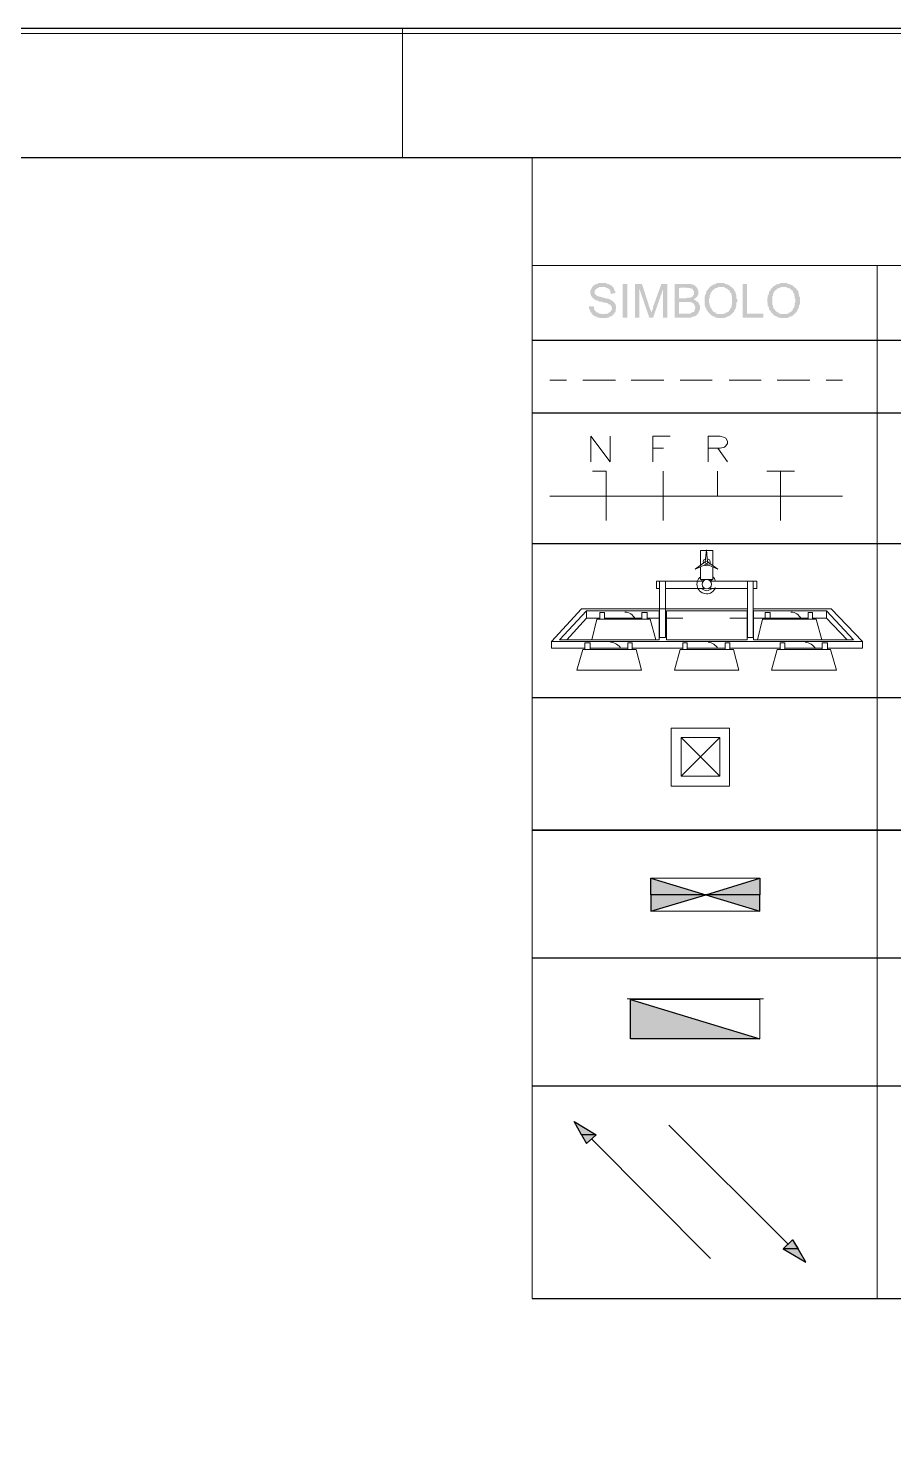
# Model space of a CAD drawing. Header units: millimetres. Extents: x 3240 to 3412, y 1366 to 1426.
# Drawn here: x 3303.11 to 3309.78, y 1414.66 to 1425.64 of the extents above; entities that cross this region are included whole.
import ezdxf
from ezdxf.xclip import XClip

# ---------------------------------------------------------------- set-up
doc = ezdxf.new("R2010")
doc.units = ezdxf.units.MM

# ---------------------------------------------------------------- blocks, each defined once
blk = doc.blocks.new('MFF24880')
at = {"color": 7, "linetype": 'Continuous', "lineweight": 5, "true_color": 0x000007}
blk.add_lwpolyline([(840.08, 0.13), (0, 0.13), (0, 271.14), (14.89, 297.14), (14.89, 594.08), (840.08, 594.08)], close=True, dxfattribs=at)
blk.add_lwpolyline([(655.04, 584.16), (655.04, 594.08), (655.04, 594.08)], dxfattribs=at)

msp = doc.modelspace()

# ---------------------------------------------------------------- hatches: boundary and pattern name
at = {"true_color": 0x000007}
for points in [[(3307.431, 1423.499), (3307.461, 1423.499), (3307.467, 1423.496), (3307.467, 1423.489), (3307.467, 1423.486), (3307.467, 1423.483), (3307.471, 1423.479), (3307.471, 1423.473), (3307.474, 1423.469), (3307.474, 1423.466), (3307.477, 1423.466), (3307.484, 1423.459), (3307.484, 1423.456), (3307.487, 1423.456), (3307.487, 1423.453), (3307.491, 1423.453), (3307.497, 1423.45), (3307.5, 1423.45), (3307.504, 1423.45), (3307.507, 1423.443), (3307.514, 1423.443), (3307.517, 1423.443), (3307.52, 1423.443), (3307.527, 1423.44), (3307.53, 1423.44), (3307.534, 1423.44), (3307.537, 1423.44), (3307.543, 1423.44), (3307.547, 1423.44), (3307.55, 1423.44), (3307.557, 1423.44), (3307.56, 1423.44), (3307.563, 1423.443), (3307.567, 1423.443), (3307.573, 1423.443), (3307.577, 1423.443), (3307.58, 1423.45), (3307.583, 1423.45), (3307.583, 1423.453), (3307.59, 1423.453), (3307.593, 1423.456), (3307.596, 1423.459), (3307.596, 1423.463), (3307.603, 1423.466), (3307.603, 1423.469), (3307.603, 1423.473), (3307.606, 1423.473), (3307.606, 1423.479), (3307.606, 1423.483), (3307.606, 1423.486), (3307.606, 1423.489), (3307.603, 1423.496), (3307.603, 1423.499), (3307.603, 1423.502), (3307.596, 1423.502), (3307.596, 1423.509), (3307.593, 1423.512), (3307.59, 1423.516), (3307.583, 1423.516), (3307.58, 1423.516), (3307.577, 1423.519), (3307.573, 1423.519), (3307.573, 1423.526), (3307.567, 1423.526), (3307.563, 1423.526), (3307.56, 1423.526), (3307.557, 1423.529), (3307.55, 1423.529), (3307.543, 1423.529), (3307.537, 1423.532), (3307.534, 1423.532), (3307.53, 1423.532), (3307.527, 1423.536), (3307.517, 1423.536), (3307.514, 1423.536), (3307.507, 1423.536), (3307.504, 1423.542), (3307.5, 1423.542), (3307.497, 1423.542), (3307.491, 1423.545), (3307.487, 1423.545), (3307.484, 1423.545), (3307.484, 1423.549), (3307.477, 1423.549), (3307.474, 1423.549), (3307.471, 1423.555), (3307.467, 1423.555), (3307.467, 1423.559), (3307.461, 1423.562), (3307.457, 1423.565), (3307.454, 1423.565), (3307.454, 1423.572), (3307.451, 1423.575), (3307.448, 1423.575), (3307.451, 1423.579), (3307.444, 1423.579), (3307.444, 1423.585), (3307.444, 1423.588), (3307.444, 1423.592), (3307.441, 1423.592), (3307.441, 1423.595), (3307.441, 1423.602), (3307.441, 1423.605), (3307.441, 1423.608), (3307.441, 1423.615), (3307.441, 1423.618), (3307.441, 1423.622), (3307.444, 1423.625), (3307.444, 1423.631), (3307.451, 1423.635), (3307.451, 1423.638), (3307.448, 1423.638), (3307.454, 1423.641), (3307.454, 1423.648), (3307.457, 1423.648), (3307.457, 1423.651), (3307.461, 1423.655), (3307.467, 1423.661), (3307.471, 1423.661), (3307.471, 1423.665), (3307.474, 1423.665), (3307.477, 1423.668), (3307.484, 1423.668), (3307.487, 1423.671), (3307.491, 1423.671), (3307.497, 1423.671), (3307.5, 1423.671), (3307.5, 1423.678), (3307.504, 1423.678), (3307.507, 1423.678), (3307.514, 1423.678), (3307.517, 1423.678), (3307.52, 1423.678), (3307.527, 1423.678), (3307.53, 1423.678), (3307.534, 1423.678), (3307.537, 1423.678), (3307.543, 1423.678), (3307.547, 1423.678), (3307.55, 1423.678), (3307.557, 1423.678), (3307.56, 1423.678), (3307.563, 1423.678), (3307.567, 1423.671), (3307.567, 1423.674), (3307.573, 1423.671), (3307.577, 1423.671), (3307.58, 1423.671), (3307.58, 1423.668), (3307.583, 1423.668), (3307.59, 1423.668), (3307.59, 1423.665), (3307.593, 1423.665), (3307.596, 1423.665), (3307.603, 1423.661), (3307.606, 1423.655), (3307.61, 1423.651), (3307.613, 1423.648), (3307.62, 1423.641), (3307.62, 1423.645), (3307.62, 1423.638), (3307.623, 1423.635), (3307.623, 1423.631), (3307.626, 1423.625), (3307.626, 1423.622), (3307.626, 1423.618), (3307.633, 1423.615), (3307.633, 1423.608), (3307.633, 1423.605), (3307.633, 1423.602), (3307.629, 1423.602), (3307.596, 1423.595), (3307.596, 1423.602), (3307.596, 1423.605), (3307.596, 1423.608), (3307.593, 1423.615), (3307.593, 1423.618), (3307.593, 1423.622), (3307.59, 1423.622), (3307.59, 1423.625), (3307.583, 1423.631), (3307.58, 1423.635), (3307.577, 1423.638), (3307.573, 1423.638), (3307.567, 1423.641), (3307.567, 1423.645), (3307.563, 1423.641), (3307.56, 1423.641), (3307.557, 1423.648), (3307.55, 1423.648), (3307.547, 1423.648), (3307.543, 1423.648), (3307.537, 1423.648), (3307.534, 1423.648), (3307.53, 1423.648), (3307.527, 1423.648), (3307.52, 1423.648), (3307.517, 1423.648), (3307.514, 1423.648), (3307.507, 1423.648), (3307.504, 1423.641), (3307.504, 1423.645), (3307.5, 1423.641), (3307.497, 1423.641), (3307.497, 1423.638), (3307.491, 1423.638), (3307.487, 1423.635), (3307.484, 1423.631), (3307.477, 1423.625), (3307.477, 1423.622), (3307.474, 1423.618), (3307.474, 1423.615), (3307.474, 1423.608), (3307.474, 1423.605), (3307.474, 1423.602), (3307.474, 1423.595), (3307.477, 1423.595), (3307.477, 1423.592), (3307.484, 1423.588), (3307.487, 1423.585), (3307.491, 1423.585), (3307.491, 1423.579), (3307.497, 1423.579), (3307.5, 1423.579), (3307.504, 1423.575), (3307.507, 1423.575), (3307.514, 1423.575), (3307.517, 1423.572), (3307.52, 1423.572), (3307.527, 1423.572), (3307.53, 1423.572), (3307.534, 1423.565), (3307.537, 1423.565), (3307.543, 1423.565), (3307.547, 1423.565), (3307.55, 1423.562), (3307.557, 1423.562), (3307.56, 1423.562), (3307.563, 1423.562), (3307.567, 1423.559), (3307.573, 1423.559), (3307.577, 1423.559), (3307.58, 1423.555), (3307.583, 1423.555), (3307.59, 1423.555), (3307.593, 1423.549), (3307.596, 1423.549), (3307.603, 1423.545), (3307.606, 1423.545), (3307.606, 1423.542), (3307.61, 1423.542), (3307.613, 1423.536), (3307.613, 1423.539), (3307.62, 1423.532), (3307.623, 1423.532), (3307.623, 1423.529), (3307.626, 1423.529), (3307.626, 1423.526), (3307.633, 1423.519), (3307.629, 1423.519), (3307.633, 1423.516), (3307.636, 1423.512), (3307.636, 1423.509), (3307.636, 1423.502), (3307.639, 1423.499), (3307.639, 1423.496), (3307.639, 1423.489), (3307.639, 1423.486), (3307.639, 1423.483), (3307.636, 1423.479), (3307.636, 1423.473), (3307.636, 1423.469), (3307.636, 1423.466), (3307.636, 1423.459), (3307.633, 1423.459), (3307.633, 1423.456), (3307.633, 1423.453), (3307.626, 1423.45), (3307.623, 1423.443), (3307.62, 1423.44), (3307.62, 1423.436), (3307.613, 1423.436), (3307.613, 1423.43), (3307.61, 1423.43), (3307.606, 1423.426), (3307.603, 1423.423), (3307.596, 1423.423), (3307.593, 1423.42), (3307.59, 1423.42), (3307.583, 1423.42), (3307.583, 1423.413), (3307.58, 1423.413), (3307.577, 1423.413), (3307.573, 1423.413), (3307.567, 1423.41), (3307.563, 1423.41), (3307.56, 1423.41), (3307.557, 1423.41), (3307.55, 1423.41), (3307.547, 1423.41), (3307.543, 1423.41), (3307.537, 1423.41), (3307.534, 1423.41), (3307.53, 1423.41), (3307.527, 1423.41), (3307.52, 1423.41), (3307.517, 1423.41), (3307.514, 1423.41), (3307.507, 1423.413), (3307.504, 1423.413), (3307.5, 1423.413), (3307.497, 1423.413), (3307.491, 1423.42), (3307.487, 1423.42), (3307.484, 1423.42), (3307.477, 1423.423), (3307.474, 1423.423), (3307.471, 1423.426), (3307.467, 1423.426), (3307.467, 1423.43), (3307.461, 1423.43), (3307.457, 1423.436), (3307.454, 1423.44), (3307.454, 1423.443), (3307.451, 1423.443), (3307.451, 1423.45), (3307.444, 1423.453), (3307.441, 1423.456), (3307.441, 1423.459), (3307.441, 1423.466), (3307.438, 1423.466), (3307.438, 1423.469), (3307.438, 1423.473), (3307.431, 1423.479), (3307.431, 1423.483), (3307.431, 1423.486), (3307.431, 1423.489), (3307.431, 1423.496)], [(3307.689, 1423.671), (3307.689, 1423.413), (3307.725, 1423.413), (3307.725, 1423.671)], [(3307.785, 1423.413), (3307.785, 1423.671), (3307.838, 1423.671), (3307.897, 1423.489), (3307.901, 1423.486), (3307.901, 1423.483), (3307.901, 1423.479), (3307.901, 1423.473), (3307.907, 1423.469), (3307.907, 1423.466), (3307.907, 1423.459), (3307.907, 1423.463), (3307.911, 1423.456), (3307.911, 1423.453), (3307.911, 1423.456), (3307.914, 1423.459), (3307.914, 1423.463), (3307.914, 1423.466), (3307.914, 1423.469), (3307.921, 1423.473), (3307.921, 1423.479), (3307.924, 1423.483), (3307.924, 1423.486), (3307.924, 1423.489), (3307.924, 1423.496), (3307.987, 1423.671), (3308.033, 1423.671), (3308.033, 1423.413), (3308, 1423.413), (3308, 1423.631), (3307.924, 1423.413), (3307.894, 1423.413), (3307.818, 1423.635), (3307.818, 1423.413)], [(3308.615, 1423.413), (3308.615, 1423.671), (3308.648, 1423.671), (3308.648, 1423.443), (3308.774, 1423.443), (3308.774, 1423.413)], [(3307.749, 1418.16), (3308.747, 1417.859), (3307.749, 1417.859)]]:
    msp.add_hatch(color=7, dxfattribs=at).paths.add_polyline_path(points)
h = msp.add_hatch(color=7, dxfattribs=at)
h.paths.add_polyline_path([(3308.089, 1423.413), (3308.089, 1423.671), (3308.185, 1423.671), (3308.192, 1423.671), (3308.195, 1423.671), (3308.198, 1423.671), (3308.202, 1423.671), (3308.208, 1423.671), (3308.212, 1423.671), (3308.212, 1423.674), (3308.215, 1423.671), (3308.218, 1423.668), (3308.225, 1423.668), (3308.228, 1423.668), (3308.231, 1423.668), (3308.231, 1423.665), (3308.238, 1423.665), (3308.241, 1423.665), (3308.241, 1423.661), (3308.245, 1423.661), (3308.248, 1423.655), (3308.255, 1423.651), (3308.258, 1423.648), (3308.261, 1423.641), (3308.261, 1423.645), (3308.261, 1423.638), (3308.268, 1423.635), (3308.268, 1423.631), (3308.265, 1423.631), (3308.271, 1423.625), (3308.271, 1423.622), (3308.271, 1423.618), (3308.271, 1423.615), (3308.271, 1423.608), (3308.271, 1423.605), (3308.271, 1423.602), (3308.271, 1423.595), (3308.271, 1423.592), (3308.271, 1423.588), (3308.268, 1423.588), (3308.268, 1423.585), (3308.268, 1423.579), (3308.261, 1423.575), (3308.261, 1423.572), (3308.258, 1423.572), (3308.258, 1423.565), (3308.255, 1423.565), (3308.248, 1423.562), (3308.245, 1423.559), (3308.241, 1423.559), (3308.241, 1423.555), (3308.238, 1423.555), (3308.238, 1423.549), (3308.241, 1423.549), (3308.245, 1423.549), (3308.248, 1423.545), (3308.255, 1423.545), (3308.255, 1423.542), (3308.258, 1423.542), (3308.261, 1423.536), (3308.261, 1423.539), (3308.268, 1423.532), (3308.265, 1423.532), (3308.271, 1423.529), (3308.274, 1423.526), (3308.278, 1423.519), (3308.278, 1423.516), (3308.278, 1423.512), (3308.284, 1423.509), (3308.284, 1423.502), (3308.284, 1423.499), (3308.284, 1423.496), (3308.284, 1423.489), (3308.284, 1423.486), (3308.284, 1423.483), (3308.284, 1423.479), (3308.284, 1423.473), (3308.284, 1423.469), (3308.278, 1423.469), (3308.278, 1423.466), (3308.278, 1423.459), (3308.278, 1423.456), (3308.274, 1423.456), (3308.274, 1423.453), (3308.271, 1423.45), (3308.271, 1423.443), (3308.268, 1423.443), (3308.268, 1423.44), (3308.261, 1423.436), (3308.258, 1423.43), (3308.258, 1423.433), (3308.255, 1423.426), (3308.248, 1423.426), (3308.245, 1423.423), (3308.241, 1423.423), (3308.238, 1423.423), (3308.238, 1423.42), (3308.231, 1423.42), (3308.228, 1423.42), (3308.225, 1423.42), (3308.218, 1423.413), (3308.215, 1423.413), (3308.212, 1423.413), (3308.208, 1423.413), (3308.202, 1423.413), (3308.198, 1423.413), (3308.195, 1423.413), (3308.192, 1423.413), (3308.185, 1423.413)])
h.paths.add_polyline_path([(3308.122, 1423.562), (3308.179, 1423.562), (3308.182, 1423.562), (3308.185, 1423.565), (3308.192, 1423.565), (3308.195, 1423.565), (3308.198, 1423.565), (3308.202, 1423.565), (3308.208, 1423.565), (3308.208, 1423.569), (3308.212, 1423.565), (3308.212, 1423.569), (3308.215, 1423.565), (3308.218, 1423.572), (3308.225, 1423.575), (3308.228, 1423.575), (3308.228, 1423.579), (3308.231, 1423.579), (3308.231, 1423.585), (3308.231, 1423.588), (3308.238, 1423.588), (3308.238, 1423.592), (3308.238, 1423.595), (3308.238, 1423.602), (3308.238, 1423.605), (3308.238, 1423.608), (3308.238, 1423.615), (3308.238, 1423.618), (3308.231, 1423.622), (3308.231, 1423.625), (3308.228, 1423.631), (3308.225, 1423.635), (3308.218, 1423.635), (3308.218, 1423.638), (3308.215, 1423.638), (3308.212, 1423.638), (3308.208, 1423.638), (3308.208, 1423.641), (3308.202, 1423.641), (3308.198, 1423.641), (3308.195, 1423.641), (3308.192, 1423.641), (3308.188, 1423.645), (3308.182, 1423.641), (3308.179, 1423.641), (3308.172, 1423.641), (3308.172, 1423.645), (3308.122, 1423.641)])
h.paths.add_polyline_path([(3308.122, 1423.443), (3308.185, 1423.443), (3308.192, 1423.443), (3308.195, 1423.443), (3308.198, 1423.443), (3308.202, 1423.443), (3308.208, 1423.443), (3308.212, 1423.443), (3308.215, 1423.45), (3308.218, 1423.45), (3308.225, 1423.45), (3308.228, 1423.453), (3308.231, 1423.456), (3308.238, 1423.456), (3308.238, 1423.459), (3308.241, 1423.459), (3308.241, 1423.466), (3308.245, 1423.469), (3308.245, 1423.473), (3308.245, 1423.479), (3308.248, 1423.483), (3308.248, 1423.486), (3308.248, 1423.489), (3308.248, 1423.496), (3308.245, 1423.499), (3308.245, 1423.502), (3308.245, 1423.509), (3308.245, 1423.512), (3308.241, 1423.512), (3308.241, 1423.516), (3308.238, 1423.516), (3308.238, 1423.519), (3308.231, 1423.519), (3308.231, 1423.526), (3308.228, 1423.526), (3308.225, 1423.529), (3308.218, 1423.529), (3308.215, 1423.532), (3308.212, 1423.532), (3308.208, 1423.532), (3308.202, 1423.532), (3308.198, 1423.532), (3308.195, 1423.532), (3308.192, 1423.532), (3308.185, 1423.532), (3308.182, 1423.532), (3308.122, 1423.532)])
h = msp.add_hatch(color=7, dxfattribs=at)
h.paths.add_polyline_path([(3308.321, 1423.542), (3308.321, 1423.545), (3308.321, 1423.549), (3308.321, 1423.555), (3308.321, 1423.559), (3308.321, 1423.562), (3308.321, 1423.565), (3308.321, 1423.572), (3308.324, 1423.575), (3308.324, 1423.579), (3308.324, 1423.585), (3308.324, 1423.588), (3308.331, 1423.592), (3308.331, 1423.595), (3308.331, 1423.602), (3308.331, 1423.605), (3308.334, 1423.605), (3308.334, 1423.608), (3308.334, 1423.615), (3308.337, 1423.615), (3308.337, 1423.618), (3308.337, 1423.622), (3308.344, 1423.622), (3308.344, 1423.625), (3308.347, 1423.631), (3308.351, 1423.635), (3308.351, 1423.638), (3308.354, 1423.638), (3308.354, 1423.641), (3308.354, 1423.645), (3308.36, 1423.641), (3308.36, 1423.648), (3308.364, 1423.648), (3308.367, 1423.651), (3308.367, 1423.655), (3308.374, 1423.655), (3308.37, 1423.655), (3308.377, 1423.661), (3308.38, 1423.661), (3308.384, 1423.665), (3308.39, 1423.668), (3308.394, 1423.668), (3308.397, 1423.668), (3308.403, 1423.671), (3308.407, 1423.671), (3308.407, 1423.674), (3308.41, 1423.671), (3308.413, 1423.678), (3308.42, 1423.678), (3308.423, 1423.678), (3308.427, 1423.678), (3308.43, 1423.678), (3308.437, 1423.678), (3308.44, 1423.678), (3308.443, 1423.678), (3308.45, 1423.678), (3308.453, 1423.678), (3308.456, 1423.678), (3308.46, 1423.678), (3308.466, 1423.678), (3308.47, 1423.678), (3308.473, 1423.678), (3308.48, 1423.671), (3308.483, 1423.671), (3308.486, 1423.671), (3308.486, 1423.674), (3308.489, 1423.668), (3308.496, 1423.668), (3308.499, 1423.668), (3308.499, 1423.665), (3308.503, 1423.665), (3308.509, 1423.665), (3308.513, 1423.661), (3308.516, 1423.655), (3308.519, 1423.655), (3308.519, 1423.651), (3308.526, 1423.651), (3308.529, 1423.648), (3308.532, 1423.641), (3308.536, 1423.641), (3308.536, 1423.638), (3308.542, 1423.635), (3308.546, 1423.631), (3308.546, 1423.625), (3308.549, 1423.625), (3308.549, 1423.622), (3308.549, 1423.618), (3308.556, 1423.615), (3308.556, 1423.608), (3308.559, 1423.608), (3308.559, 1423.605), (3308.559, 1423.602), (3308.562, 1423.595), (3308.562, 1423.592), (3308.562, 1423.588), (3308.566, 1423.585), (3308.566, 1423.579), (3308.566, 1423.575), (3308.566, 1423.572), (3308.566, 1423.565), (3308.566, 1423.562), (3308.566, 1423.559), (3308.572, 1423.555), (3308.572, 1423.549), (3308.572, 1423.545), (3308.572, 1423.542), (3308.572, 1423.536), (3308.572, 1423.532), (3308.566, 1423.529), (3308.566, 1423.526), (3308.566, 1423.519), (3308.566, 1423.516), (3308.566, 1423.512), (3308.566, 1423.509), (3308.566, 1423.502), (3308.562, 1423.499), (3308.562, 1423.496), (3308.562, 1423.489), (3308.559, 1423.486), (3308.559, 1423.483), (3308.556, 1423.479), (3308.556, 1423.473), (3308.549, 1423.469), (3308.549, 1423.466), (3308.549, 1423.459), (3308.546, 1423.459), (3308.546, 1423.456), (3308.542, 1423.453), (3308.536, 1423.45), (3308.532, 1423.443), (3308.529, 1423.44), (3308.526, 1423.436), (3308.519, 1423.436), (3308.519, 1423.43), (3308.516, 1423.43), (3308.513, 1423.426), (3308.509, 1423.426), (3308.503, 1423.423), (3308.499, 1423.42), (3308.496, 1423.42), (3308.489, 1423.42), (3308.486, 1423.413), (3308.483, 1423.413), (3308.48, 1423.413), (3308.473, 1423.413), (3308.47, 1423.41), (3308.466, 1423.41), (3308.46, 1423.41), (3308.456, 1423.41), (3308.453, 1423.41), (3308.45, 1423.41), (3308.443, 1423.41), (3308.44, 1423.41), (3308.437, 1423.41), (3308.43, 1423.41), (3308.427, 1423.41), (3308.423, 1423.41), (3308.42, 1423.41), (3308.413, 1423.413), (3308.41, 1423.413), (3308.407, 1423.413), (3308.403, 1423.413), (3308.397, 1423.42), (3308.394, 1423.42), (3308.39, 1423.423), (3308.384, 1423.423), (3308.384, 1423.426), (3308.38, 1423.426), (3308.377, 1423.426), (3308.374, 1423.43), (3308.37, 1423.433), (3308.367, 1423.436), (3308.364, 1423.44), (3308.36, 1423.443), (3308.354, 1423.443), (3308.354, 1423.45), (3308.351, 1423.45), (3308.351, 1423.453), (3308.347, 1423.456), (3308.344, 1423.459), (3308.344, 1423.466), (3308.337, 1423.469), (3308.337, 1423.473), (3308.334, 1423.473), (3308.334, 1423.479), (3308.334, 1423.483), (3308.331, 1423.486), (3308.331, 1423.489), (3308.324, 1423.496), (3308.324, 1423.499), (3308.324, 1423.502), (3308.324, 1423.509), (3308.321, 1423.512), (3308.321, 1423.516), (3308.321, 1423.519), (3308.321, 1423.526), (3308.321, 1423.529), (3308.321, 1423.532), (3308.321, 1423.536)])
h.paths.add_polyline_path([(3308.354, 1423.542), (3308.354, 1423.536), (3308.354, 1423.532), (3308.354, 1423.529), (3308.354, 1423.526), (3308.36, 1423.519), (3308.36, 1423.516), (3308.36, 1423.512), (3308.36, 1423.509), (3308.36, 1423.502), (3308.364, 1423.499), (3308.364, 1423.496), (3308.364, 1423.489), (3308.367, 1423.489), (3308.367, 1423.486), (3308.367, 1423.483), (3308.374, 1423.483), (3308.374, 1423.479), (3308.374, 1423.473), (3308.377, 1423.473), (3308.377, 1423.469), (3308.38, 1423.469), (3308.38, 1423.466), (3308.384, 1423.466), (3308.384, 1423.459), (3308.39, 1423.456), (3308.394, 1423.456), (3308.394, 1423.453), (3308.397, 1423.453), (3308.403, 1423.453), (3308.403, 1423.45), (3308.407, 1423.45), (3308.41, 1423.443), (3308.413, 1423.443), (3308.42, 1423.443), (3308.423, 1423.44), (3308.427, 1423.44), (3308.43, 1423.44), (3308.437, 1423.44), (3308.44, 1423.44), (3308.443, 1423.44), (3308.45, 1423.44), (3308.453, 1423.44), (3308.456, 1423.44), (3308.46, 1423.44), (3308.466, 1423.44), (3308.47, 1423.443), (3308.473, 1423.443), (3308.48, 1423.443), (3308.476, 1423.443), (3308.483, 1423.45), (3308.486, 1423.45), (3308.489, 1423.45), (3308.489, 1423.453), (3308.496, 1423.453), (3308.499, 1423.456), (3308.503, 1423.459), (3308.509, 1423.459), (3308.509, 1423.466), (3308.506, 1423.466), (3308.513, 1423.469), (3308.516, 1423.473), (3308.516, 1423.479), (3308.519, 1423.479), (3308.519, 1423.483), (3308.519, 1423.486), (3308.526, 1423.486), (3308.526, 1423.489), (3308.526, 1423.496), (3308.529, 1423.496), (3308.529, 1423.499), (3308.529, 1423.502), (3308.529, 1423.509), (3308.529, 1423.512), (3308.532, 1423.516), (3308.532, 1423.519), (3308.532, 1423.526), (3308.532, 1423.529), (3308.532, 1423.532), (3308.532, 1423.536), (3308.532, 1423.542), (3308.532, 1423.545), (3308.532, 1423.549), (3308.532, 1423.555), (3308.532, 1423.559), (3308.532, 1423.562), (3308.532, 1423.565), (3308.532, 1423.572), (3308.532, 1423.575), (3308.529, 1423.575), (3308.529, 1423.579), (3308.529, 1423.585), (3308.529, 1423.588), (3308.529, 1423.592), (3308.526, 1423.592), (3308.526, 1423.595), (3308.526, 1423.602), (3308.519, 1423.602), (3308.519, 1423.605), (3308.516, 1423.608), (3308.516, 1423.615), (3308.513, 1423.618), (3308.513, 1423.622), (3308.509, 1423.622), (3308.503, 1423.625), (3308.499, 1423.631), (3308.496, 1423.635), (3308.489, 1423.635), (3308.489, 1423.638), (3308.486, 1423.638), (3308.483, 1423.641), (3308.48, 1423.641), (3308.476, 1423.645), (3308.473, 1423.641), (3308.47, 1423.648), (3308.466, 1423.648), (3308.46, 1423.648), (3308.456, 1423.648), (3308.453, 1423.648), (3308.45, 1423.648), (3308.443, 1423.648), (3308.44, 1423.648), (3308.437, 1423.648), (3308.43, 1423.648), (3308.427, 1423.648), (3308.423, 1423.648), (3308.42, 1423.648), (3308.42, 1423.641), (3308.413, 1423.641), (3308.41, 1423.641), (3308.407, 1423.641), (3308.407, 1423.638), (3308.403, 1423.638), (3308.397, 1423.635), (3308.394, 1423.631), (3308.39, 1423.631), (3308.39, 1423.625), (3308.384, 1423.625), (3308.38, 1423.622), (3308.38, 1423.618), (3308.377, 1423.618), (3308.377, 1423.615), (3308.374, 1423.615), (3308.374, 1423.608), (3308.37, 1423.608), (3308.367, 1423.605), (3308.367, 1423.602), (3308.364, 1423.595), (3308.364, 1423.592), (3308.364, 1423.588), (3308.36, 1423.585), (3308.36, 1423.579), (3308.36, 1423.575), (3308.36, 1423.572), (3308.36, 1423.565), (3308.36, 1423.562), (3308.354, 1423.559), (3308.354, 1423.555), (3308.354, 1423.549), (3308.354, 1423.545)])
h = msp.add_hatch(color=7, dxfattribs=at)
h.paths.add_polyline_path([(3308.804, 1423.542), (3308.804, 1423.545), (3308.804, 1423.549), (3308.804, 1423.555), (3308.804, 1423.559), (3308.807, 1423.562), (3308.807, 1423.565), (3308.807, 1423.572), (3308.807, 1423.575), (3308.807, 1423.579), (3308.807, 1423.585), (3308.814, 1423.588), (3308.814, 1423.592), (3308.814, 1423.595), (3308.817, 1423.602), (3308.817, 1423.605), (3308.817, 1423.608), (3308.82, 1423.615), (3308.82, 1423.618), (3308.827, 1423.622), (3308.824, 1423.622), (3308.83, 1423.625), (3308.83, 1423.631), (3308.833, 1423.631), (3308.833, 1423.635), (3308.837, 1423.638), (3308.843, 1423.641), (3308.843, 1423.645), (3308.847, 1423.648), (3308.85, 1423.651), (3308.853, 1423.655), (3308.86, 1423.655), (3308.863, 1423.661), (3308.867, 1423.665), (3308.873, 1423.665), (3308.873, 1423.668), (3308.876, 1423.668), (3308.88, 1423.668), (3308.883, 1423.668), (3308.883, 1423.671), (3308.89, 1423.671), (3308.893, 1423.671), (3308.896, 1423.671), (3308.903, 1423.678), (3308.9, 1423.678), (3308.906, 1423.678), (3308.91, 1423.678), (3308.913, 1423.678), (3308.919, 1423.678), (3308.923, 1423.678), (3308.926, 1423.678), (3308.933, 1423.678), (3308.929, 1423.678), (3308.936, 1423.678), (3308.939, 1423.678), (3308.943, 1423.678), (3308.949, 1423.678), (3308.953, 1423.678), (3308.956, 1423.678), (3308.959, 1423.678), (3308.959, 1423.671), (3308.966, 1423.671), (3308.969, 1423.671), (3308.972, 1423.671), (3308.979, 1423.668), (3308.982, 1423.668), (3308.986, 1423.665), (3308.989, 1423.665), (3308.996, 1423.661), (3308.999, 1423.661), (3309.002, 1423.655), (3309.009, 1423.651), (3309.012, 1423.651), (3309.012, 1423.648), (3309.015, 1423.648), (3309.015, 1423.641), (3309.019, 1423.641), (3309.025, 1423.638), (3309.025, 1423.635), (3309.029, 1423.635), (3309.029, 1423.631), (3309.032, 1423.625), (3309.039, 1423.622), (3309.039, 1423.618), (3309.039, 1423.615), (3309.042, 1423.615), (3309.042, 1423.608), (3309.045, 1423.605), (3309.045, 1423.602), (3309.045, 1423.595), (3309.045, 1423.592), (3309.048, 1423.592), (3309.048, 1423.588), (3309.048, 1423.585), (3309.048, 1423.579), (3309.048, 1423.575), (3309.055, 1423.575), (3309.055, 1423.572), (3309.055, 1423.565), (3309.055, 1423.562), (3309.055, 1423.559), (3309.055, 1423.555), (3309.055, 1423.549), (3309.055, 1423.545), (3309.055, 1423.542), (3309.055, 1423.536), (3309.055, 1423.532), (3309.055, 1423.529), (3309.055, 1423.526), (3309.055, 1423.519), (3309.055, 1423.516), (3309.055, 1423.512), (3309.048, 1423.512), (3309.048, 1423.509), (3309.048, 1423.502), (3309.048, 1423.499), (3309.048, 1423.496), (3309.045, 1423.496), (3309.045, 1423.489), (3309.045, 1423.486), (3309.042, 1423.483), (3309.042, 1423.479), (3309.039, 1423.473), (3309.035, 1423.473), (3309.039, 1423.469), (3309.032, 1423.466), (3309.032, 1423.459), (3309.032, 1423.463), (3309.029, 1423.456), (3309.029, 1423.453), (3309.025, 1423.453), (3309.019, 1423.45), (3309.019, 1423.443), (3309.015, 1423.443), (3309.015, 1423.44), (3309.012, 1423.44), (3309.009, 1423.436), (3309.005, 1423.436), (3309.002, 1423.43), (3308.999, 1423.43), (3308.999, 1423.426), (3308.996, 1423.426), (3308.989, 1423.423), (3308.986, 1423.423), (3308.982, 1423.42), (3308.979, 1423.42), (3308.972, 1423.42), (3308.969, 1423.413), (3308.966, 1423.413), (3308.959, 1423.413), (3308.956, 1423.41), (3308.953, 1423.41), (3308.949, 1423.41), (3308.943, 1423.41), (3308.939, 1423.41), (3308.936, 1423.41), (3308.933, 1423.41), (3308.929, 1423.41), (3308.926, 1423.41), (3308.923, 1423.41), (3308.919, 1423.41), (3308.913, 1423.41), (3308.91, 1423.41), (3308.906, 1423.41), (3308.903, 1423.413), (3308.896, 1423.413), (3308.893, 1423.413), (3308.89, 1423.413), (3308.883, 1423.42), (3308.88, 1423.42), (3308.876, 1423.42), (3308.876, 1423.423), (3308.873, 1423.423), (3308.867, 1423.426), (3308.863, 1423.426), (3308.86, 1423.426), (3308.86, 1423.43), (3308.853, 1423.43), (3308.85, 1423.436), (3308.85, 1423.44), (3308.847, 1423.44), (3308.847, 1423.443), (3308.843, 1423.443), (3308.837, 1423.45), (3308.833, 1423.453), (3308.833, 1423.456), (3308.83, 1423.456), (3308.83, 1423.459), (3308.827, 1423.466), (3308.827, 1423.469), (3308.82, 1423.469), (3308.82, 1423.473), (3308.817, 1423.479), (3308.817, 1423.483), (3308.817, 1423.486), (3308.817, 1423.489), (3308.814, 1423.489), (3308.814, 1423.496), (3308.814, 1423.499), (3308.807, 1423.502), (3308.807, 1423.509), (3308.807, 1423.512), (3308.807, 1423.516), (3308.807, 1423.519), (3308.807, 1423.526), (3308.804, 1423.529), (3308.804, 1423.532), (3308.804, 1423.536)])
h.paths.add_polyline_path([(3308.843, 1423.542), (3308.843, 1423.536), (3308.843, 1423.532), (3308.843, 1423.529), (3308.843, 1423.526), (3308.843, 1423.519), (3308.843, 1423.516), (3308.843, 1423.512), (3308.843, 1423.509), (3308.847, 1423.509), (3308.847, 1423.502), (3308.847, 1423.499), (3308.847, 1423.496), (3308.85, 1423.489), (3308.85, 1423.486), (3308.853, 1423.483), (3308.86, 1423.479), (3308.86, 1423.473), (3308.863, 1423.469), (3308.867, 1423.466), (3308.873, 1423.459), (3308.876, 1423.456), (3308.88, 1423.453), (3308.883, 1423.453), (3308.89, 1423.45), (3308.893, 1423.45), (3308.893, 1423.443), (3308.896, 1423.443), (3308.903, 1423.443), (3308.906, 1423.443), (3308.906, 1423.44), (3308.91, 1423.44), (3308.913, 1423.44), (3308.919, 1423.44), (3308.923, 1423.44), (3308.926, 1423.44), (3308.933, 1423.44), (3308.929, 1423.44), (3308.936, 1423.44), (3308.939, 1423.44), (3308.943, 1423.44), (3308.949, 1423.44), (3308.953, 1423.44), (3308.956, 1423.443), (3308.959, 1423.443), (3308.966, 1423.443), (3308.969, 1423.45), (3308.972, 1423.45), (3308.979, 1423.453), (3308.982, 1423.456), (3308.986, 1423.456), (3308.986, 1423.459), (3308.989, 1423.459), (3308.996, 1423.466), (3308.996, 1423.469), (3308.999, 1423.469), (3308.999, 1423.473), (3309.002, 1423.479), (3309.002, 1423.483), (3309.009, 1423.486), (3309.005, 1423.486), (3309.009, 1423.489), (3309.012, 1423.496), (3309.012, 1423.499), (3309.015, 1423.502), (3309.015, 1423.509), (3309.015, 1423.512), (3309.015, 1423.516), (3309.015, 1423.519), (3309.015, 1423.526), (3309.019, 1423.529), (3309.019, 1423.532), (3309.019, 1423.536), (3309.019, 1423.542), (3309.019, 1423.545), (3309.019, 1423.549), (3309.019, 1423.555), (3309.019, 1423.559), (3309.015, 1423.562), (3309.015, 1423.565), (3309.015, 1423.572), (3309.015, 1423.575), (3309.015, 1423.579), (3309.012, 1423.585), (3309.012, 1423.588), (3309.012, 1423.592), (3309.009, 1423.595), (3309.009, 1423.602), (3309.005, 1423.602), (3309.002, 1423.605), (3309.002, 1423.608), (3309.002, 1423.615), (3308.999, 1423.615), (3308.999, 1423.618), (3308.996, 1423.622), (3308.989, 1423.622), (3308.989, 1423.625), (3308.986, 1423.625), (3308.986, 1423.631), (3308.982, 1423.635), (3308.979, 1423.635), (3308.972, 1423.638), (3308.969, 1423.638), (3308.969, 1423.641), (3308.966, 1423.641), (3308.959, 1423.641), (3308.956, 1423.641), (3308.953, 1423.648), (3308.949, 1423.648), (3308.943, 1423.648), (3308.939, 1423.648), (3308.936, 1423.648), (3308.933, 1423.648), (3308.929, 1423.648), (3308.926, 1423.648), (3308.923, 1423.648), (3308.919, 1423.648), (3308.913, 1423.648), (3308.91, 1423.648), (3308.906, 1423.648), (3308.903, 1423.641), (3308.896, 1423.641), (3308.896, 1423.645), (3308.893, 1423.641), (3308.89, 1423.638), (3308.883, 1423.638), (3308.883, 1423.635), (3308.88, 1423.635), (3308.876, 1423.631), (3308.873, 1423.625), (3308.867, 1423.625), (3308.867, 1423.622), (3308.863, 1423.622), (3308.863, 1423.618), (3308.86, 1423.615), (3308.853, 1423.608), (3308.853, 1423.605), (3308.85, 1423.602), (3308.85, 1423.595), (3308.847, 1423.592), (3308.847, 1423.588), (3308.847, 1423.585), (3308.847, 1423.579), (3308.843, 1423.575), (3308.843, 1423.572), (3308.843, 1423.565), (3308.843, 1423.562), (3308.843, 1423.559), (3308.843, 1423.555), (3308.843, 1423.549), (3308.843, 1423.545)])
h = msp.add_hatch(color=7, dxfattribs=at)
h.paths.add_polyline_path([(3307.907, 1419.096), (3308.331, 1418.967), (3307.907, 1418.967)])
h.paths.add_polyline_path([(3308.331, 1418.967), (3307.907, 1418.967), (3307.907, 1418.842)])
h = msp.add_hatch(color=7, dxfattribs=at)
h.paths.add_polyline_path([(3308.747, 1419.096), (3308.747, 1418.967), (3308.331, 1418.967)])
h.paths.add_polyline_path([(3308.747, 1418.967), (3308.331, 1418.967), (3308.747, 1418.842)])
h = msp.add_hatch(color=7, dxfattribs=at)
h.paths.add_polyline_path([(3307.315, 1417.221), (3307.484, 1417.118), (3307.371, 1417.118)])
h.paths.add_polyline_path([(3307.484, 1417.118), (3307.371, 1417.118), (3307.411, 1417.052)])
h = msp.add_hatch(color=7, dxfattribs=at)
h.paths.add_polyline_path([(3308.999, 1416.311), (3309.042, 1416.242), (3308.926, 1416.242)])
h.paths.add_polyline_path([(3309.042, 1416.242), (3308.926, 1416.242), (3309.101, 1416.139)])

# ---------------------------------------------------------------- linework, layer by layer
at = {"color": 7, "linetype": 'Continuous', "lineweight": 5, "true_color": 0x000007}
for points in [[(3240.524, 1366.291), (3324.45, 1366.291), (3324.45, 1425.6), (3240.524, 1425.6)], [(3308.334, 1421.514), (3308.423, 1421.475), (3308.344, 1421.531), (3308.334, 1421.624), (3308.324, 1421.531), (3308.248, 1421.475)], [(3307.55, 1421.091), (3307.514, 1421.091), (3307.514, 1421.141), (3307.55, 1421.141)], [(3307.878, 1421.091), (3307.838, 1421.091), (3307.838, 1421.141), (3307.878, 1421.141)], [(3308.827, 1421.091), (3308.787, 1421.091), (3308.787, 1421.141), (3308.827, 1421.141)], [(3309.151, 1421.091), (3309.118, 1421.091), (3309.118, 1421.141), (3309.151, 1421.141)], [(3307.438, 1420.856), (3307.398, 1420.856), (3307.398, 1420.909), (3307.438, 1420.909)], [(3307.762, 1420.856), (3307.729, 1420.856), (3307.729, 1420.909), (3307.762, 1420.909)], [(3308.185, 1420.856), (3308.152, 1420.856), (3308.152, 1420.909), (3308.185, 1420.909)], [(3308.516, 1420.856), (3308.48, 1420.856), (3308.48, 1420.909), (3308.516, 1420.909)], [(3308.939, 1420.856), (3308.903, 1420.856), (3308.903, 1420.909), (3308.939, 1420.909)], [(3309.267, 1420.856), (3309.227, 1420.856), (3309.227, 1420.909), (3309.267, 1420.909)], [(3307.835, 1420.697), (3307.335, 1420.697), (3307.381, 1420.856), (3307.792, 1420.856)], [(3308.585, 1420.697), (3308.089, 1420.697), (3308.132, 1420.856), (3308.542, 1420.856)], [(3309.336, 1420.697), (3308.837, 1420.697), (3308.88, 1420.856), (3309.29, 1420.856)], [(3307.484, 1417.118), (3307.411, 1417.052), (3307.315, 1417.221)], [(3308.926, 1416.242), (3308.999, 1416.311), (3309.101, 1416.139)]]:
    msp.add_lwpolyline(points, close=True, dxfattribs=at)
at = {"color": 7, "linetype": 'Continuous', "lineweight": 25, "true_color": 0x000007}
msp.add_lwpolyline([(3323.497, 1424.647), (3323.497, 1367.243), (3242.975, 1367.243), (3242.975, 1424.647)], close=True, dxfattribs=at)
at = {"color": 7, "linetype": 'Continuous', "lineweight": 13, "true_color": 0x000007}
for points in [[(3306.991, 1424.647), (3306.991, 1415.858), (3306.991, 1415.858)], [(3306.991, 1423.813), (3323.497, 1423.813), (3323.497, 1423.813)], [(3309.651, 1423.813), (3309.651, 1415.858), (3309.651, 1415.858)], [(3306.991, 1423.238), (3323.497, 1423.238), (3323.497, 1423.238)], [(3307.907, 1419.096), (3308.331, 1418.967), (3308.331, 1418.967)], [(3308.747, 1419.096), (3308.747, 1418.842), (3308.747, 1418.842)], [(3307.725, 1418.167), (3308.774, 1418.167), (3308.774, 1418.167)], [(3307.749, 1418.16), (3308.747, 1417.859), (3308.747, 1417.859)], [(3307.749, 1417.859), (3308.747, 1417.859), (3308.747, 1417.859)], [(3306.991, 1415.858), (3323.497, 1415.858), (3323.497, 1415.858)], [(3306.991, 1415.858), (3323.497, 1415.858), (3323.497, 1415.858)]]:
    msp.add_lwpolyline(points, dxfattribs=at)
at = {"color": 7, "linetype": 'Continuous', "lineweight": -2, "true_color": 0x000007}
for points in [[(3306.991, 1423.238), (3323.497, 1423.238), (3323.497, 1423.238)], [(3306.991, 1423.238), (3323.497, 1423.238), (3323.497, 1423.238)], [(3306.991, 1422.679), (3323.497, 1422.679), (3323.497, 1422.679)], [(3306.991, 1421.673), (3323.497, 1421.673), (3323.497, 1421.673)], [(3306.991, 1421.673), (3323.497, 1421.673), (3323.497, 1421.673)], [(3306.991, 1420.486), (3323.497, 1420.486), (3323.497, 1420.486)], [(3306.991, 1418.481), (3323.497, 1418.481), (3323.497, 1418.481)], [(3306.991, 1418.481), (3323.497, 1418.481), (3323.497, 1418.481)], [(3306.991, 1417.495), (3323.497, 1417.495), (3323.497, 1417.495)], [(3306.991, 1417.495), (3323.497, 1417.495), (3323.497, 1417.495)], [(3306.991, 1415.858), (3323.497, 1415.858), (3323.497, 1415.858)]]:
    msp.add_lwpolyline(points, dxfattribs=at)
at = {"color": 7, "linetype": 'Continuous', "lineweight": 5, "true_color": 0x000007}
for points in [[(3307.256, 1422.93), (3307.127, 1422.93), (3307.127, 1422.93)], [(3307.633, 1422.93), (3307.381, 1422.93), (3307.381, 1422.93)], [(3308.007, 1422.93), (3307.755, 1422.93), (3307.755, 1422.93)], [(3308.38, 1422.93), (3308.132, 1422.93), (3308.132, 1422.93)], [(3308.757, 1422.93), (3308.509, 1422.93), (3308.509, 1422.93)], [(3309.131, 1422.93), (3308.88, 1422.93), (3308.88, 1422.93)], [(3309.383, 1422.93), (3309.257, 1422.93), (3309.257, 1422.93)], [(3307.444, 1422.302), (3307.444, 1422.5), (3307.593, 1422.302), (3307.593, 1422.5)], [(3307.921, 1422.302), (3307.921, 1422.5), (3308.056, 1422.5)], [(3308.347, 1422.302), (3308.347, 1422.5), (3308.44, 1422.5), (3308.473, 1422.49), (3308.483, 1422.484), (3308.496, 1422.46), (3308.496, 1422.444), (3308.483, 1422.424), (3308.473, 1422.414), (3308.44, 1422.408), (3308.347, 1422.408)], [(3307.921, 1422.408), (3308.003, 1422.408), (3308.003, 1422.408)], [(3308.423, 1422.408), (3308.496, 1422.302), (3308.496, 1422.302)], [(3307.457, 1422.229), (3307.563, 1422.229), (3307.563, 1421.849)], [(3308, 1422.229), (3308, 1421.849), (3308, 1421.849)], [(3308.42, 1422.229), (3308.42, 1422.037), (3308.42, 1422.037)], [(3308.8, 1422.229), (3309.012, 1422.229), (3309.012, 1422.229)], [(3308.906, 1422.229), (3308.906, 1421.849), (3308.906, 1421.849)], [(3307.127, 1422.037), (3309.383, 1422.037), (3309.383, 1422.037)], [(3308.288, 1421.501), (3308.288, 1421.62), (3308.384, 1421.62), (3308.384, 1421.501)], [(3308.384, 1421.491), (3308.384, 1421.395), (3308.288, 1421.395), (3308.288, 1421.491)], [(3307.973, 1421.326), (3307.95, 1421.326), (3307.95, 1421.382), (3308.314, 1421.382)], [(3307.973, 1421.382), (3307.973, 1420.949), (3308.02, 1420.949), (3308.02, 1421.382)], [(3308.695, 1421.326), (3308.724, 1421.326), (3308.724, 1421.382), (3308.36, 1421.382)], [(3308.695, 1421.382), (3308.695, 1420.949), (3308.652, 1420.949), (3308.652, 1421.382)], [(3308.314, 1421.326), (3308.02, 1421.326), (3308.02, 1421.326)], [(3308.36, 1421.326), (3308.652, 1421.326), (3308.652, 1421.326)], [(3307.14, 1420.919), (3307.371, 1421.17), (3308.652, 1421.17)], [(3307.411, 1421.154), (3307.203, 1420.932), (3307.97, 1420.932)], [(3307.411, 1421.154), (3307.411, 1421.098), (3307.259, 1420.932)], [(3307.97, 1421.154), (3307.411, 1421.154), (3307.411, 1421.154)], [(3307.97, 1421.154), (3307.97, 1421.032), (3307.97, 1421.032)], [(3307.97, 1420.932), (3307.97, 1421.154), (3307.97, 1421.154)], [(3308.648, 1421.154), (3308.026, 1421.154), (3308.026, 1421.154)], [(3308.026, 1420.932), (3308.026, 1421.154), (3308.026, 1421.032)], [(3308.648, 1420.932), (3308.648, 1421.154), (3308.648, 1421.032)], [(3308.695, 1421.17), (3309.297, 1421.17), (3309.538, 1420.919)], [(3309.26, 1421.154), (3308.698, 1421.154), (3308.698, 1421.154)], [(3308.698, 1421.154), (3308.698, 1421.032), (3308.698, 1421.032)], [(3308.698, 1420.932), (3308.698, 1421.154), (3308.698, 1421.154)], [(3308.698, 1420.932), (3309.469, 1420.932), (3309.26, 1421.154)], [(3309.26, 1421.154), (3309.26, 1421.098), (3309.419, 1420.932)], [(3307.411, 1421.098), (3307.514, 1421.098), (3307.514, 1421.098)], [(3307.451, 1420.932), (3307.491, 1421.091), (3307.901, 1421.091), (3307.944, 1420.932)], [(3307.55, 1421.098), (3307.838, 1421.098), (3307.838, 1421.098)], [(3307.878, 1421.098), (3307.97, 1421.098), (3307.97, 1421.098)], [(3308.026, 1421.098), (3308.152, 1421.098), (3308.152, 1421.098)], [(3308.516, 1421.098), (3308.648, 1421.098), (3308.648, 1421.098)], [(3308.698, 1421.098), (3309.118, 1421.098), (3309.118, 1421.098)], [(3308.728, 1420.932), (3308.767, 1421.091), (3309.181, 1421.091), (3309.224, 1420.932)], [(3309.151, 1421.098), (3309.26, 1421.098), (3309.26, 1421.098)], [(3307.398, 1420.866), (3307.14, 1420.866), (3307.14, 1420.919), (3309.538, 1420.919), (3309.538, 1420.866), (3309.267, 1420.866)], [(3308.026, 1420.932), (3308.648, 1420.932), (3308.648, 1420.932)], [(3307.729, 1420.866), (3307.438, 1420.866), (3307.438, 1420.866)], [(3308.152, 1420.866), (3307.762, 1420.866), (3307.762, 1420.866)], [(3308.48, 1420.866), (3308.185, 1420.866), (3308.185, 1420.866)], [(3308.903, 1420.866), (3308.516, 1420.866), (3308.516, 1420.866)], [(3309.227, 1420.866), (3308.939, 1420.866), (3308.939, 1420.866)], [(3308.437, 1419.88), (3308.139, 1420.178), (3308.139, 1420.178)], [(3308.437, 1420.178), (3308.139, 1419.88), (3308.139, 1419.88)], [(3308.046, 1417.194), (3308.966, 1416.275), (3308.966, 1416.275)], [(3308.367, 1416.166), (3307.451, 1417.085), (3307.451, 1417.085)]]:
    msp.add_lwpolyline(points, dxfattribs=at)
at = {"color": 7, "linetype": 'Continuous', "lineweight": 13, "true_color": 0x000007}
for points in [[(3308.513, 1419.804), (3308.513, 1420.251), (3308.063, 1420.251), (3308.063, 1419.804)], [(3308.437, 1419.88), (3308.437, 1420.178), (3308.139, 1420.178), (3308.139, 1419.88)], [(3307.907, 1418.842), (3307.907, 1419.096), (3308.747, 1419.096), (3308.747, 1418.842)], [(3307.907, 1418.842), (3307.907, 1419.096), (3308.747, 1419.096), (3308.747, 1418.842)], [(3307.749, 1417.859), (3307.749, 1418.16), (3308.747, 1418.16), (3308.747, 1417.859)]]:
    msp.add_lwpolyline(points, close=True, dxfattribs=at)
at = {"color": 7, "linetype": 'Continuous', "lineweight": -2, "true_color": 0x000007}
for points in [[(3323.497, 1419.464), (3306.991, 1419.464)], [(3307.907, 1419.096), (3308.331, 1418.967), (3307.907, 1418.967)], [(3308.747, 1419.096), (3308.747, 1418.967), (3308.331, 1418.967)], [(3308.331, 1418.967), (3307.907, 1418.967), (3307.907, 1418.842)], [(3308.747, 1418.967), (3308.331, 1418.967), (3308.747, 1418.842)], [(3307.749, 1418.16), (3308.747, 1417.859), (3307.749, 1417.859)], [(3307.315, 1417.221), (3307.484, 1417.118), (3307.371, 1417.118)], [(3307.484, 1417.118), (3307.371, 1417.118), (3307.411, 1417.052)], [(3308.999, 1416.311), (3309.042, 1416.242), (3308.926, 1416.242)], [(3309.042, 1416.242), (3308.926, 1416.242), (3309.101, 1416.139)]]:
    msp.add_lwpolyline(points, close=True, dxfattribs=at)
at = {"color": 7, "linetype": 'Continuous', "lineweight": 5, "true_color": 0x000007}
for points, knots in [([(3308.331, 1421.554), (3308.324, 1421.554), (3308.317, 1421.548), (3308.311, 1421.541), (3308.311, 1421.541), (3308.308, 1421.534), (3308.308, 1421.528), (3308.311, 1421.521)], [0, 0, 0, 0, 0.125, 0.125, 0.125, 0.125001, 1, 1, 1, 1]), ([(3308.317, 1421.508), (3308.321, 1421.505), (3308.327, 1421.501), (3308.337, 1421.501), (3308.337, 1421.501), (3308.344, 1421.501), (3308.351, 1421.505), (3308.357, 1421.508)], [0, 0, 0, 0, 0.125, 0.125, 0.125, 0.125001, 1, 1, 1, 1]), ([(3308.347, 1421.528), (3308.347, 1421.534), (3308.341, 1421.538), (3308.337, 1421.538), (3308.337, 1421.538), (3308.331, 1421.538), (3308.324, 1421.534), (3308.324, 1421.528), (3308.324, 1421.528), (3308.324, 1421.521), (3308.331, 1421.518), (3308.337, 1421.518), (3308.337, 1421.518), (3308.341, 1421.518), (3308.347, 1421.521), (3308.347, 1421.528)], [0, 0, 0, 0, 0.0625, 0.0625, 0.0625, 0.062501, 0.125, 0.125, 0.125, 0.125001, 0.1875, 0.1875, 0.1875, 0.187501, 1, 1, 1, 1]), ([(3308.364, 1421.521), (3308.364, 1421.528), (3308.364, 1421.534), (3308.36, 1421.541), (3308.36, 1421.541), (3308.357, 1421.548), (3308.351, 1421.554), (3308.344, 1421.554)], [0, 0, 0, 0, 0.125, 0.125, 0.125, 0.125001, 1, 1, 1, 1]), ([(3308.291, 1421.415), (3308.265, 1421.399), (3308.255, 1421.366), (3308.265, 1421.336), (3308.265, 1421.336), (3308.274, 1421.306), (3308.304, 1421.286), (3308.334, 1421.286), (3308.334, 1421.286), (3308.364, 1421.283), (3308.394, 1421.303), (3308.403, 1421.333)], [0, 0, 0, 0, 0.083333, 0.083333, 0.083333, 0.083334, 0.166667, 0.166667, 0.166667, 0.166668, 1, 1, 1, 1]), ([(3308.374, 1421.359), (3308.374, 1421.379), (3308.357, 1421.395), (3308.337, 1421.395), (3308.337, 1421.395), (3308.317, 1421.395), (3308.301, 1421.379), (3308.301, 1421.359), (3308.301, 1421.359), (3308.301, 1421.339), (3308.317, 1421.323), (3308.337, 1421.323), (3308.337, 1421.323), (3308.357, 1421.323), (3308.374, 1421.339), (3308.374, 1421.359)], [0, 0, 0, 0, 0.0625, 0.0625, 0.0625, 0.062501, 0.125, 0.125, 0.125, 0.125001, 0.1875, 0.1875, 0.1875, 0.187501, 1, 1, 1, 1]), ([(3308.298, 1421.329), (3308.304, 1421.319), (3308.321, 1421.309), (3308.337, 1421.309), (3308.337, 1421.309), (3308.351, 1421.309), (3308.367, 1421.319), (3308.377, 1421.329)], [0, 0, 0, 0, 0.125, 0.125, 0.125, 0.125001, 1, 1, 1, 1])]:
    msp.add_open_spline(points, degree=3, knots=knots, dxfattribs=at)
for points in [[(3308.304, 1421.395), (3308.301, 1421.392), (3308.298, 1421.389), (3308.298, 1421.385)], [(3308.377, 1421.385), (3308.374, 1421.389), (3308.37, 1421.392), (3308.367, 1421.395)], [(3308.403, 1421.385), (3308.4, 1421.399), (3308.394, 1421.409), (3308.384, 1421.415)], [(3307.785, 1421.094), (3307.768, 1421.124), (3307.739, 1421.144), (3307.706, 1421.144)], [(3309.065, 1421.094), (3309.048, 1421.124), (3309.019, 1421.144), (3308.986, 1421.144)], [(3307.676, 1420.863), (3307.659, 1420.893), (3307.629, 1420.909), (3307.596, 1420.912)], [(3308.423, 1420.863), (3308.407, 1420.893), (3308.38, 1420.909), (3308.347, 1420.912)], [(3309.174, 1420.863), (3309.158, 1420.893), (3309.128, 1420.909), (3309.095, 1420.912)]]:
    msp.add_open_spline(points, degree=3, dxfattribs=at)

# ---------------------------------------------------------------- block references
at = {"color": 7, "true_color": 0xffffff}
ref = msp.add_blockref('MFF24880', (3240.488, 1366.231), dxfattribs=dict(at, xscale=0.1, yscale=0.1, zscale=0.1))
XClip(ref).set_block_clipping_path([(0, 0), (840.1799554566, 594.08)])

doc.saveas('drawing.dxf')
